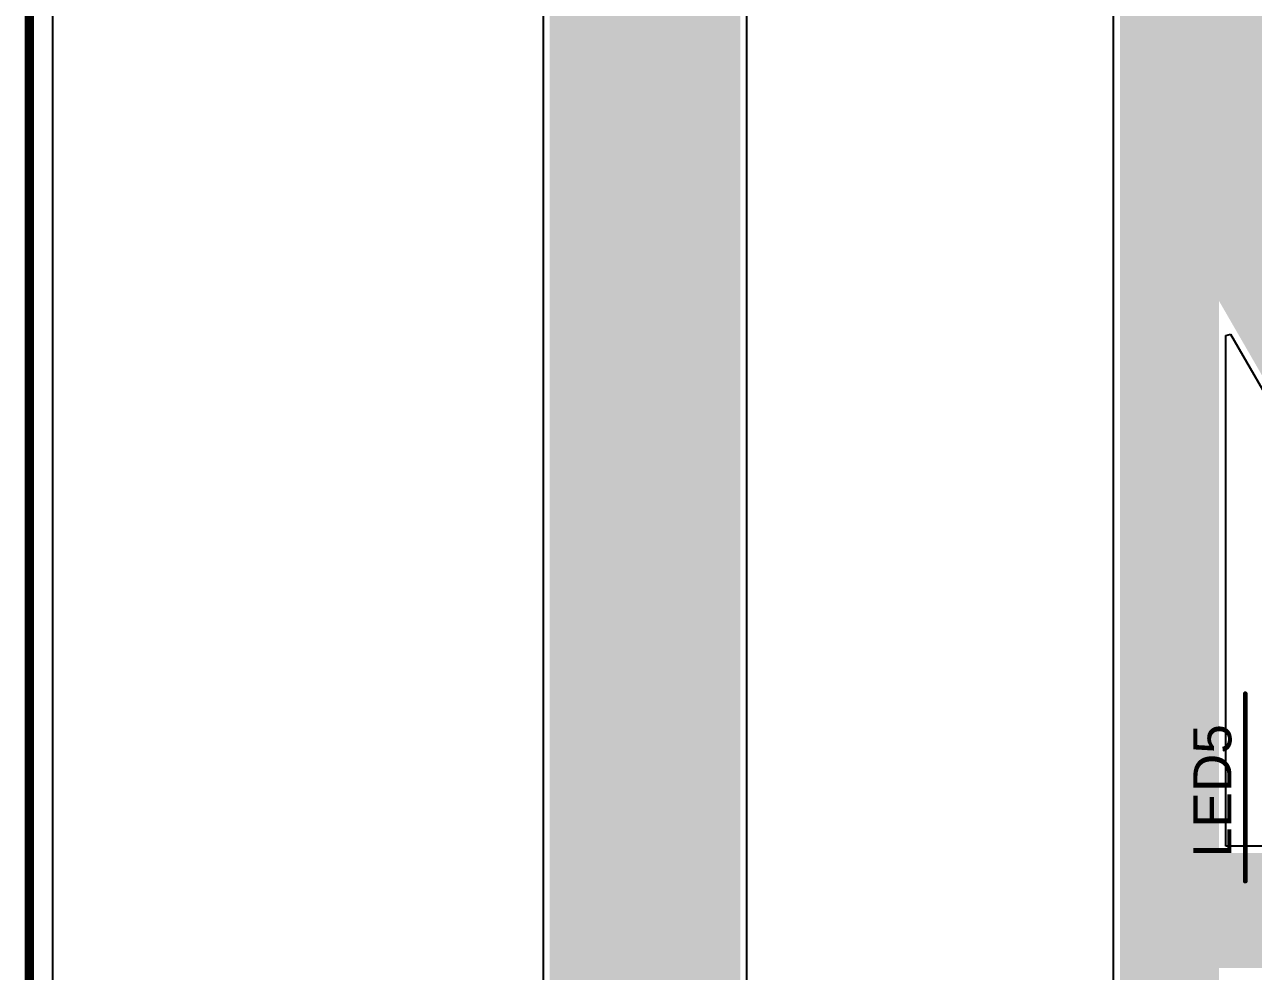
# Model space of a CAD drawing. Header units: inches. Extents: x -5 to 433, y -20 to 71.
# Drawn here: x -5.13 to 27.67, y 20.09 to 45.36 of the extents above; entities that cross this region are included whole.
import ezdxf

# ---------------------------------------------------------------- set-up
doc = ezdxf.new("R2010")
doc.units = ezdxf.units.IN
for name, color, linetype in [('Board Outline', 216, 'Continuous'), ('Top Layer', 1, 'Continuous'), ('Top Overlay', 2, 'Continuous')]:
    doc.layers.add(name, color=color, linetype=linetype)
doc.styles.add('Arial', font='', dxfattribs={"height": 0.2})
doc.styles.get('Arial').set_extended_font_data('Arial')

msp = doc.modelspace()

# ---------------------------------------------------------------- hatches: boundary and pattern name
at = {"layer": 'Top Layer'}
for points in [[(8.89, -10.998), (13.97, -10.998), (13.97, 57.175), (8.89, 57.175)], [(24.155, 38.506), (29.184, 38.506), (29.184, 54.458), (24.155, 54.458)], [(24.106, 10.312), (26.746, 10.312), (26.746, 54.066), (24.106, 54.066)], [(30.108, 32.163), (33.01, 33.839), (29.184, 40.465), (26.282, 38.79)], [(24.206, 20.18), (28.901, 20.18), (28.901, 23.25), (24.206, 23.25)]]:
    msp.add_hatch(color=1, dxfattribs=at).paths.add_polyline_path(points)

# ---------------------------------------------------------------- linework, layer by layer
at = {"layer": 'Board Outline'}
msp.add_lwpolyline([(-5, 0.544, 0.254, 0.254, 0), (-5, 48.544, 0.254, 0.254, 0)], format="xyseb", dxfattribs=at)
at = {"layer": 'Top Layer'}
for p, q in [((8.709, 55.423), (8.709, -10.998)), ((14.151, 10.333), (14.151, 55.242)), ((23.925, 53.416), (23.925, 12.769)), ((-4.37, 0.658), (-4.37, 48.658)), ((26.927, 37.064), (27.05, 37.097)), ((26.927, 23.431), (26.927, 37.064)), ((27.05, 37.097), (29.951, 32.073)), ((28.901, 23.431), (26.927, 23.431))]:
    msp.add_line(p, q, dxfattribs=at)
at = {"layer": 'Top Overlay'}
msp.add_lwpolyline([(27.449, 22.5, 0.127, 0.127, 0), (27.449, 27.5, 0.127, 0.127, 0)], format="xyseb", dxfattribs=at)
for points in [[(27.417, 27.5, 0.0635, 0.0635, 1), (27.481, 27.5, 0.0635, 0.0635, 1)], [(27.417, 22.5, 0.0635, 0.0635, 1), (27.481, 22.5, 0.0635, 0.0635, 1)]]:
    msp.add_lwpolyline(points, format="xyseb", close=True, dxfattribs=at)

# ---------------------------------------------------------------- texts
at = {"layer": 'Top Overlay', "style": 'Arial'}
msp.add_text('LED5', height=1.016, rotation=90, dxfattribs=at).set_placement((27.079, 23.138))

doc.saveas('drawing.dxf')
